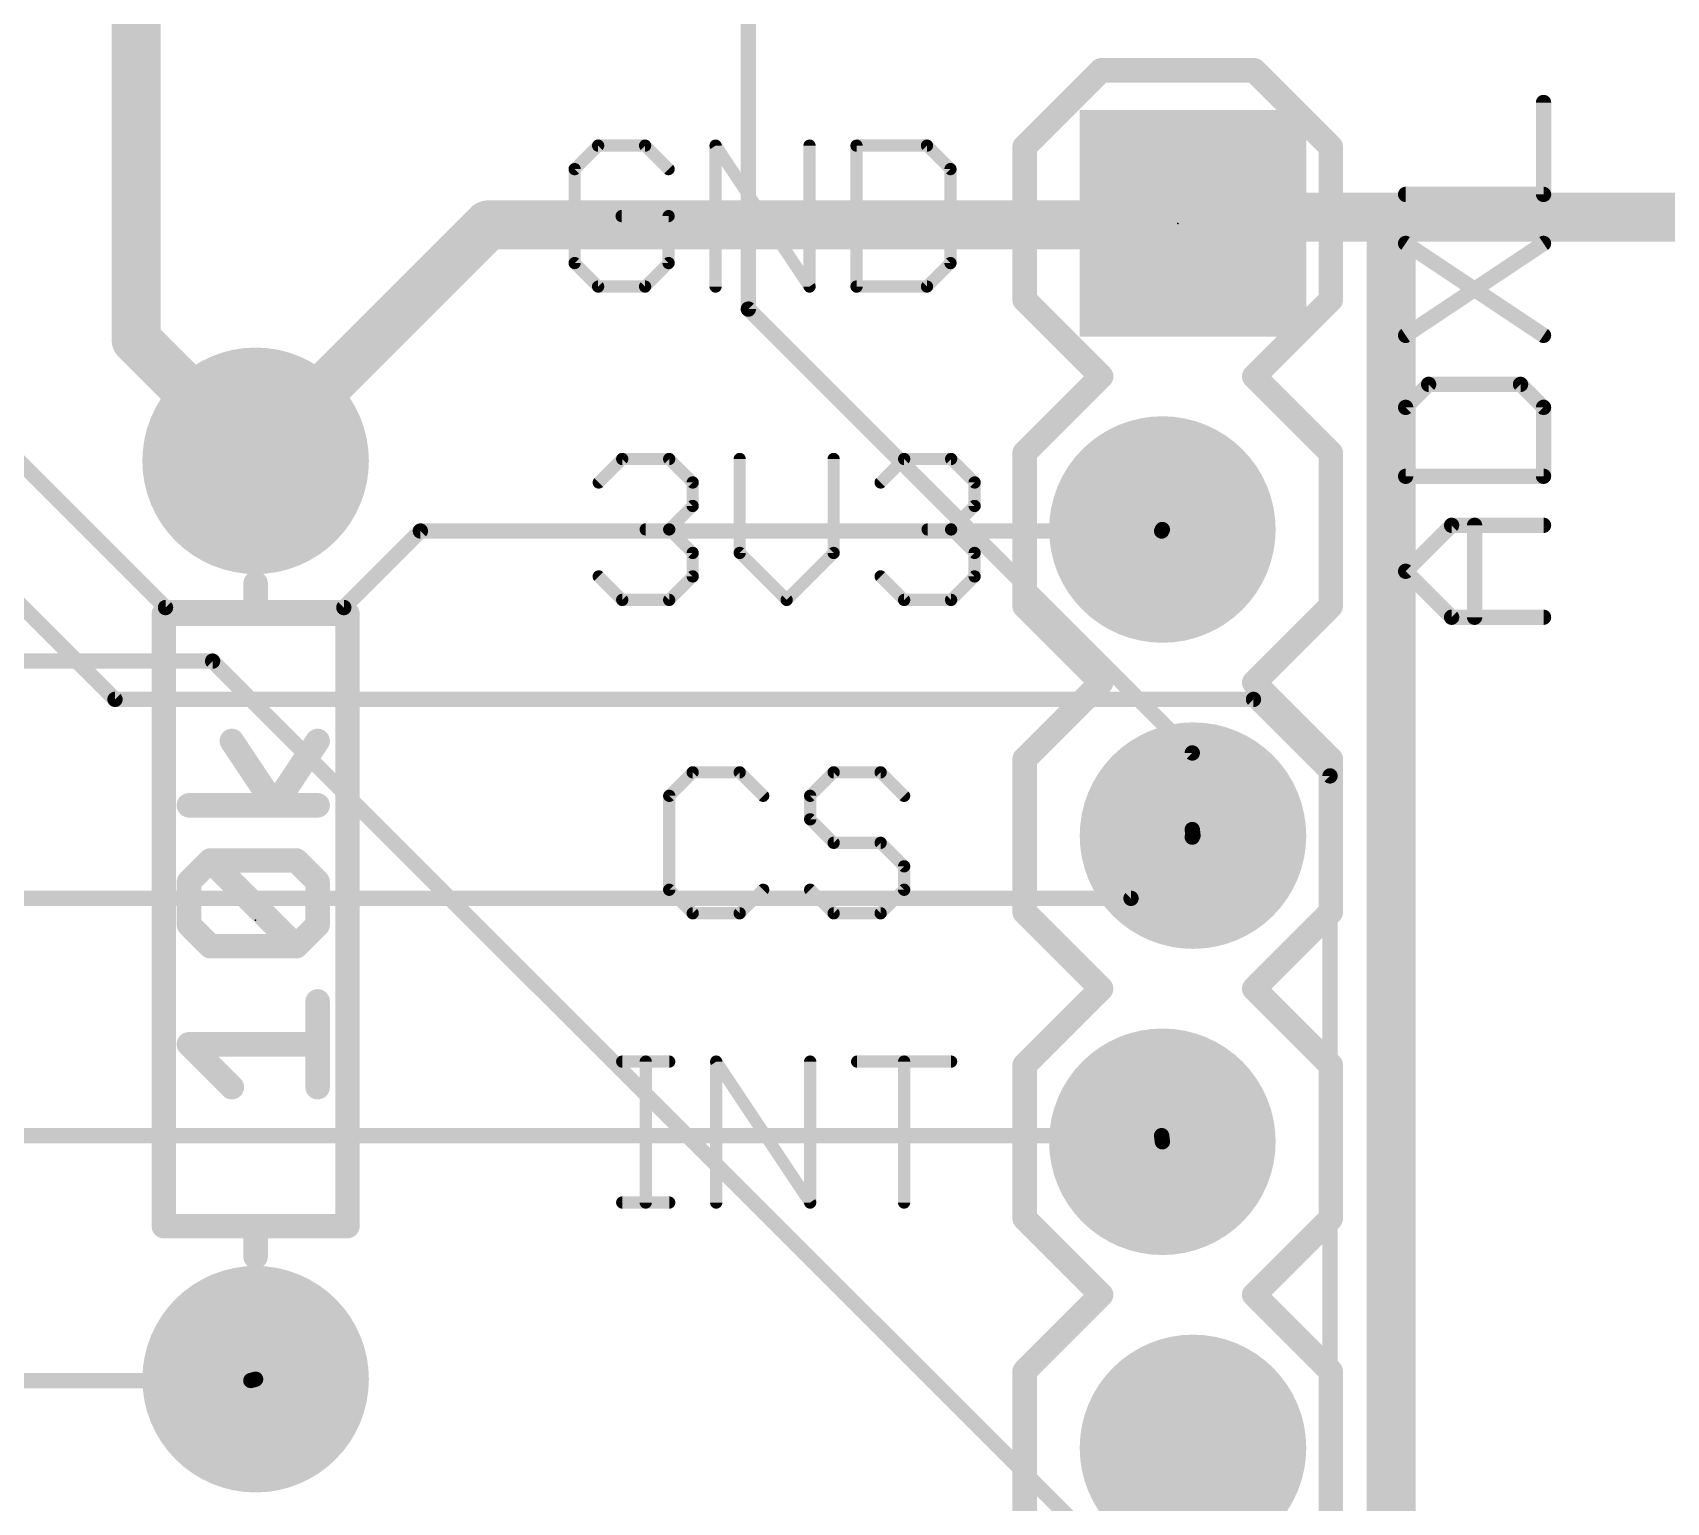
# Model space of a CAD drawing. Extents: x -2 to 100, y 0 to 40.
# Drawn here: x 56.8 to 70.35, y 18.93 to 31.12 of the extents above; entities that cross this region are included whole.
import ezdxf

# ---------------------------------------------------------------- set-up
doc = ezdxf.new("R2010")
doc.units = 0
for name, color, linetype in [('1', 14, 'CONTINUOUS'), ('16', 174, 'CONTINUOUS'), ('17', 94, 'CONTINUOUS'), ('21', 250, 'CONTINUOUS'), ('23', 178, 'CONTINUOUS'), ('25', 250, 'CONTINUOUS'), ('51', 250, 'CONTINUOUS')]:
    doc.layers.add(name, color=color, linetype=linetype)

# ---------------------------------------------------------------- blocks, each defined once
blk = doc.blocks.new('RECT')
blk.add_solid([(-0.5, -0.5), (0.5, -0.5), (-0.5, 0.5), (0.5, 0.5)])
blk = doc.blocks.new('SQUAREP')
blk.add_solid([(-0.5, -0.5), (0.5, -0.5), (-0.5, 0.5), (0.5, 0.5)])
blk = doc.blocks.new('ROUNDP')
at = {"const_width": 0.5}
blk.add_lwpolyline([(0, -0.25, 1), (0, 0.25, 1), (0, -0.25)], format="xyb", dxfattribs=at)

msp = doc.modelspace()

# ---------------------------------------------------------------- linework, layer by layer
at = {"layer": '1'}
for points, const_width in [([(58.674, 27.6225), (60.579, 29.5275)], 0.4064), ([(60.579, 29.5275), (66.421, 29.5275)], 0.4064), ([(66.421, 29.5275), (66.427, 29.54)], 0.4064), ([(66.6115, 29.591), (66.427, 29.54)], 0.4064), ([(66.6115, 29.591), (68.072, 29.591)], 0.4064), ([(68.072, 29.591), (76.238, 29.591)], 0.4064), ([(68.072, 11.6205), (68.072, 29.591)], 0.4064), ([(55.753, 28.502), (57.9025, 26.3525)], 0.127), ([(57.4835, 25.5905), (55.134, 27.94)], 0.127), ([(58.674, 27.6225), (58.65, 27.57)], 0.4064), ([(59.382, 26.3525), (60.017, 26.9875)], 0.127), ([(60.017, 26.9875), (66.167, 26.9875)], 0.127), ([(66.167, 26.9875), (66.173, 27)], 0.127), ([(57.9025, 26.3525), (59.382, 26.3525)], 0.127), ([(66.929, 25.5905), (57.4835, 25.5905)], 0.127), ([(67.564, 24.9555), (66.929, 25.5905)], 0.127), ([(67.564, 15.4305), (67.564, 24.9555)], 0.127), ([(66.421, 24.4475), (65.913, 23.9395)], 0.127), ([(66.421, 24.4475), (66.427, 24.46)], 0.127), ([(65.913, 23.9395), (53.0225, 23.9395)], 0.127), ([(55.753, 21.971), (66.167, 21.971)], 0.127), ([(66.167, 21.971), (66.173, 21.92)], 0.127), ([(58.6105, 19.939), (49.2125, 19.939)], 0.127), ([(58.6105, 19.939), (58.65, 19.95)], 0.127)]:
    msp.add_lwpolyline(points, dxfattribs=dict(at, const_width=const_width))
for points, const_width in [([(60.579, 29.6291, 1), (60.579, 29.4259)], 0.2032), ([(60.6508, 29.4557, 1), (60.5072, 29.5993)], 0.2032), ([(66.3999, 29.6379, 1), (66.4541, 29.4421)], 0.2032), ([(66.5186, 29.496, 1), (66.3354, 29.584)], 0.2032), ([(66.421, 29.4259, 1), (66.421, 29.6291)], 0.2032), ([(66.6115, 29.6926, 1), (66.6115, 29.4894)], 0.2032), ([(66.6386, 29.4931, 1), (66.5844, 29.6889)], 0.2032), ([(68.072, 29.6926, 1), (68.072, 29.4894)], 0.2032), ([(68.1736, 29.591, 1), (67.9704, 29.591)], 0.2032), ([(68.072, 29.4894, 1), (68.072, 29.6926)], 0.2032), ([(66.3294, 29.5715, 1), (66.5126, 29.4835)], 0.2032), ([(58.6022, 27.6943, 1), (58.7458, 27.5507)], 0.2032), ([(58.7664, 27.5803, 1), (58.5816, 27.6647)], 0.2032), ([(58.5576, 27.6122, 1), (58.7424, 27.5278)], 0.2032), ([(60.017, 27.0192, 1), (60.017, 26.9558)], 0.0635), ([(60.0395, 26.965, 1), (59.9945, 27.01)], 0.0635), ([(66.1384, 27.0012, 1), (66.1956, 26.9738)], 0.0635), ([(66.2016, 26.9863, 1), (66.1444, 27.0137)], 0.0635), ([(66.167, 26.9558, 1), (66.167, 27.0192)], 0.0635), ([(57.9025, 26.3843, 1), (57.9025, 26.3208)], 0.0635), ([(57.88, 26.33, 1), (57.925, 26.375)], 0.0635), ([(59.3595, 26.375, 1), (59.4045, 26.33)], 0.0635), ([(59.382, 26.3208, 1), (59.382, 26.3843)], 0.0635), ([(57.4835, 25.6223, 1), (57.4835, 25.5588)], 0.0635), ([(57.461, 25.568, 1), (57.506, 25.613)], 0.0635), ([(66.9515, 25.613, 1), (66.9065, 25.568)], 0.0635), ([(66.929, 25.5588, 1), (66.929, 25.6223)], 0.0635), ([(67.5958, 24.9555, 1), (67.5323, 24.9555)], 0.0635), ([(67.5415, 24.933, 1), (67.5865, 24.978)], 0.0635), ([(66.3924, 24.4612, 1), (66.4496, 24.4338)], 0.0635), ([(66.4556, 24.4463, 1), (66.3984, 24.4737)], 0.0635), ([(66.4435, 24.425, 1), (66.3985, 24.47)], 0.0635), ([(65.8905, 23.962, 1), (65.9355, 23.917)], 0.0635), ([(65.913, 23.9078, 1), (65.913, 23.9713)], 0.0635), ([(66.1985, 21.9747, 1), (66.1355, 21.9673)], 0.0635), ([(66.167, 21.9393, 1), (66.167, 22.0027)], 0.0635), ([(66.1415, 21.9163, 1), (66.2045, 21.9237)], 0.0635), ([(58.602, 19.9696, 1), (58.619, 19.9084)], 0.0635), ([(58.6105, 19.9073, 1), (58.6105, 19.9707)], 0.0635), ([(58.6585, 19.9194, 1), (58.6415, 19.9806)], 0.0635)]:
    msp.add_lwpolyline(points, format="xyb", dxfattribs=dict(at, const_width=const_width))
at = {"layer": '16'}
for points, const_width in [([(57.658, 28.575), (57.658, 35.3695)], 0.4064), ([(62.738, 35.3695), (62.738, 28.829)], 0.127), ([(62.738, 28.829), (66.421, 25.146)], 0.127), ([(58.6105, 27.6225), (57.658, 28.575)], 0.4064), ([(58.6105, 27.6225), (58.65, 27.57)], 0.4064), ([(58.293, 25.908), (47.352, 25.908)], 0.127), ([(66.2305, 17.9705), (58.293, 25.908)], 0.127), ([(66.421, 25.146), (66.421, 24.511)], 0.127), ([(66.421, 24.511), (66.427, 24.46)], 0.127)]:
    msp.add_lwpolyline(points, dxfattribs=dict(at, const_width=const_width))
for points, const_width in [([(62.7605, 28.8515, 1), (62.7155, 28.8065)], 0.0635), ([(57.7298, 28.6468, 1), (57.5862, 28.5032)], 0.2032), ([(62.7062, 28.829, 1), (62.7698, 28.829)], 0.0635), ([(57.5564, 28.575, 1), (57.7596, 28.575)], 0.2032), ([(58.6917, 27.6836, 1), (58.5293, 27.5614)], 0.2032), ([(58.5387, 27.5507, 1), (58.6823, 27.6943)], 0.2032), ([(58.5688, 27.5089, 1), (58.7312, 27.6311)], 0.2032), ([(58.3155, 25.9305, 1), (58.2705, 25.8855)], 0.0635), ([(58.293, 25.8763, 1), (58.293, 25.9398)], 0.0635), ([(66.4528, 25.146, 1), (66.3893, 25.146)], 0.0635), ([(66.3985, 25.1235, 1), (66.4435, 25.1685)], 0.0635), ([(66.4525, 24.5147, 1), (66.3895, 24.5073)], 0.0635), ([(66.3893, 24.511, 1), (66.4528, 24.511)], 0.0635), ([(66.3955, 24.4563, 1), (66.4585, 24.4637)], 0.0635)]:
    msp.add_lwpolyline(points, format="xyb", dxfattribs=dict(at, const_width=const_width))
at = {"layer": '21', "const_width": 0.2032}
for points in [[(65.665, 30.81), (65.03, 30.175)], [(66.935, 30.81), (65.665, 30.81)], [(67.57, 30.175), (66.935, 30.81)], [(65.03, 28.905), (65.03, 30.175)], [(67.57, 30.175), (67.57, 28.905)], [(65.665, 28.27), (65.03, 28.905)], [(67.57, 28.905), (66.935, 28.27)], [(65.03, 27.635), (65.665, 28.27)], [(66.935, 28.27), (67.57, 27.635)], [(65.03, 26.365), (65.03, 27.635)], [(67.57, 27.635), (67.57, 26.365)], [(58.65, 26.3), (58.65, 26.554)], [(65.665, 25.73), (65.03, 26.365)], [(67.57, 26.365), (66.935, 25.73)], [(57.888, 21.22), (57.888, 26.3)], [(57.888, 26.3), (58.65, 26.3)], [(58.65, 26.3), (59.412, 26.3)], [(59.412, 26.3), (59.412, 21.22)], [(65.03, 25.095), (65.665, 25.73)], [(66.935, 25.73), (67.57, 25.095)], [(58.8085, 24.7117), (58.4526, 25.2456)], [(59.1644, 25.2456), (58.8085, 24.7117)], [(65.03, 23.825), (65.03, 25.095)], [(67.57, 25.095), (67.57, 23.825)], [(59.1644, 24.7117), (58.0967, 24.7117)], [(58.0967, 24.0762), (58.2746, 24.2542)], [(58.2746, 24.2542), (58.9865, 24.2542)], [(58.9865, 23.5424), (58.2746, 24.2542)], [(58.9865, 24.2542), (59.1644, 24.0762)], [(58.0967, 23.7203), (58.0967, 24.0762)], [(59.1644, 24.0762), (59.1644, 23.7203)], [(65.665, 23.19), (65.03, 23.825)], [(67.57, 23.825), (66.935, 23.19)], [(58.2746, 23.5424), (58.0967, 23.7203)], [(59.1644, 23.7203), (58.9865, 23.5424)], [(58.9865, 23.5424), (58.2746, 23.5424)], [(59.1644, 22.373), (59.1644, 23.0848)], [(65.665, 23.19), (65.03, 22.555)], [(67.57, 22.555), (66.935, 23.19)], [(58.4526, 22.373), (58.0967, 22.7289)], [(58.0967, 22.7289), (59.1644, 22.7289)], [(65.03, 21.285), (65.03, 22.555)], [(67.57, 22.555), (67.57, 21.285)], [(58.65, 21.22), (57.888, 21.22)], [(59.412, 21.22), (58.65, 21.22)], [(58.65, 21.22), (58.65, 20.966)], [(65.665, 20.65), (65.03, 21.285)], [(67.57, 21.285), (66.935, 20.65)], [(65.03, 20.015), (65.665, 20.65)], [(66.935, 20.65), (67.57, 20.015)], [(65.03, 18.745), (65.03, 20.015)], [(67.57, 20.015), (67.57, 18.745)]]:
    msp.add_lwpolyline(points, dxfattribs=at)
at = {"layer": '21', "const_width": 0.1016}
for points in [[(65.665, 30.8608, 1), (65.665, 30.7592)], [(65.7009, 30.7741, 1), (65.6291, 30.8459)], [(66.9709, 30.8459, 1), (66.8991, 30.7741)], [(66.935, 30.7592, 1), (66.935, 30.8608)], [(65.0808, 30.175, 1), (64.9792, 30.175)], [(64.9941, 30.2109, 1), (65.0659, 30.1391)], [(67.6208, 30.175, 1), (67.5192, 30.175)], [(67.5341, 30.1391, 1), (67.6059, 30.2109)], [(65.0659, 28.9409, 1), (64.9941, 28.8691)], [(67.6059, 28.8691, 1), (67.5341, 28.9409)], [(64.9792, 28.905, 1), (65.0808, 28.905)], [(67.5192, 28.905, 1), (67.6208, 28.905)], [(65.7009, 28.2341, 1), (65.6291, 28.3059)], [(65.6291, 28.2341, 1), (65.7009, 28.3059)], [(66.9709, 28.3059, 1), (66.8991, 28.2341)], [(66.8991, 28.3059, 1), (66.9709, 28.2341)], [(65.0808, 27.635, 1), (64.9792, 27.635)], [(64.9941, 27.6709, 1), (65.0659, 27.5991)], [(67.6208, 27.635, 1), (67.5192, 27.635)], [(67.5341, 27.5991, 1), (67.6059, 27.6709)], [(58.7008, 26.554, 1), (58.5992, 26.554)], [(65.0659, 26.4009, 1), (64.9941, 26.3291)], [(67.6059, 26.3291, 1), (67.5341, 26.4009)], [(57.9388, 26.3, 1), (57.8372, 26.3)], [(57.888, 26.3508, 1), (57.888, 26.2492)], [(58.65, 26.3508, 1), (58.65, 26.2492)], [(58.5992, 26.3, 1), (58.7008, 26.3)], [(58.65, 26.2492, 1), (58.65, 26.3508)], [(59.4628, 26.3, 1), (59.3612, 26.3)], [(59.412, 26.2492, 1), (59.412, 26.3508)], [(64.9792, 26.365, 1), (65.0808, 26.365)], [(67.5192, 26.365, 1), (67.6208, 26.365)], [(65.7009, 25.6941, 1), (65.6291, 25.7659)], [(65.6291, 25.6941, 1), (65.7009, 25.7659)], [(66.9709, 25.7659, 1), (66.8991, 25.6941)], [(66.8991, 25.7659, 1), (66.9709, 25.6941)], [(58.4949, 25.2738, 1), (58.4103, 25.2174)], [(59.2067, 25.2174, 1), (59.1221, 25.2738)], [(65.0808, 25.095, 1), (64.9792, 25.095)], [(64.9941, 25.1309, 1), (65.0659, 25.0591)], [(67.6208, 25.095, 1), (67.5192, 25.095)], [(67.5341, 25.0591, 1), (67.6059, 25.1309)], [(58.0967, 24.7625, 1), (58.0967, 24.6609)], [(59.1644, 24.6609, 1), (59.1644, 24.7625)], [(58.7662, 24.7399, 1), (58.8508, 24.6836)], [(58.7662, 24.6836, 1), (58.8508, 24.7399)], [(58.2746, 24.305, 1), (58.2746, 24.2034)], [(58.3106, 24.2901, 1), (58.2387, 24.2182)], [(58.3106, 24.2182, 1), (58.2387, 24.2901)], [(59.0224, 24.2901, 1), (58.9505, 24.2182)], [(58.9865, 24.2034, 1), (58.9865, 24.305)], [(58.1475, 24.0762, 1), (58.0459, 24.0762)], [(58.0608, 24.1121, 1), (58.1326, 24.0403)], [(59.2152, 24.0762, 1), (59.1136, 24.0762)], [(59.1285, 24.0403, 1), (59.2003, 24.1121)], [(65.0659, 23.8609, 1), (64.9941, 23.7891)], [(64.9792, 23.825, 1), (65.0808, 23.825)], [(67.5192, 23.825, 1), (67.6208, 23.825)], [(67.6059, 23.7891, 1), (67.5341, 23.8609)], [(58.1326, 23.7562, 1), (58.0608, 23.6844)], [(58.0459, 23.7203, 1), (58.1475, 23.7203)], [(59.1136, 23.7203, 1), (59.2152, 23.7203)], [(59.2003, 23.6844, 1), (59.1285, 23.7562)], [(58.2746, 23.5932, 1), (58.2746, 23.4916)], [(58.2387, 23.5064, 1), (58.3106, 23.5783)], [(58.9505, 23.5783, 1), (59.0224, 23.5064)], [(58.9505, 23.5064, 1), (59.0224, 23.5783)], [(58.9865, 23.4916, 1), (58.9865, 23.5932)], [(59.2152, 23.0848, 1), (59.1136, 23.0848)], [(65.7009, 23.1541, 1), (65.6291, 23.2259)], [(65.6291, 23.1541, 1), (65.7009, 23.2259)], [(66.9709, 23.2259, 1), (66.8991, 23.1541)], [(66.8991, 23.2259, 1), (66.9709, 23.1541)], [(58.1326, 22.7648, 1), (58.0608, 22.6929)], [(58.0967, 22.7797, 1), (58.0967, 22.6781)], [(59.1644, 22.6781, 1), (59.1644, 22.7797)], [(65.0808, 22.555, 1), (64.9792, 22.555)], [(64.9941, 22.5909, 1), (65.0659, 22.5191)], [(67.6208, 22.555, 1), (67.5192, 22.555)], [(67.5341, 22.5191, 1), (67.6059, 22.5909)], [(58.4167, 22.337, 1), (58.4885, 22.4089)], [(59.1136, 22.373, 1), (59.2152, 22.373)], [(57.888, 21.2708, 1), (57.888, 21.1692)], [(58.65, 21.2708, 1), (58.65, 21.1692)], [(58.7008, 21.22, 1), (58.5992, 21.22)], [(58.65, 21.1692, 1), (58.65, 21.2708)], [(59.412, 21.1692, 1), (59.412, 21.2708)], [(65.0659, 21.3209, 1), (64.9941, 21.2491)], [(64.9792, 21.285, 1), (65.0808, 21.285)], [(67.5192, 21.285, 1), (67.6208, 21.285)], [(67.6059, 21.2491, 1), (67.5341, 21.3209)], [(57.8372, 21.22, 1), (57.9388, 21.22)], [(59.3612, 21.22, 1), (59.4628, 21.22)], [(58.5992, 20.966, 1), (58.7008, 20.966)], [(65.7009, 20.6141, 1), (65.6291, 20.6859)], [(66.9709, 20.6859, 1), (66.8991, 20.6141)], [(65.6291, 20.6141, 1), (65.7009, 20.6859)], [(66.8991, 20.6859, 1), (66.9709, 20.6141)], [(65.0808, 20.015, 1), (64.9792, 20.015)], [(64.9941, 20.0509, 1), (65.0659, 19.9791)], [(67.6208, 20.015, 1), (67.5192, 20.015)], [(67.5341, 19.9791, 1), (67.6059, 20.0509)]]:
    msp.add_lwpolyline(points, format="xyb", dxfattribs=at)
at = {"layer": '23'}
for p in [(66.3, 29.54), (58.65, 23.76)]:
    msp.add_point(p, dxfattribs=at)
at = {"layer": '25'}
for points, const_width in [([(69.3353, 29.7803), (69.3353, 30.5429)], 0.127), ([(61.4916, 30.1852), (61.2967, 29.9903)], 0.1016), ([(61.8814, 30.1852), (61.4916, 30.1852)], 0.1016), ([(62.0763, 29.9903), (61.8814, 30.1852)], 0.1016), ([(62.4661, 29.0158), (62.4661, 30.1852)], 0.1016), ([(62.4661, 30.1852), (63.2457, 29.0158)], 0.1016), ([(63.2457, 29.0158), (63.2457, 30.1852)], 0.1016), ([(63.6355, 30.1852), (63.6355, 29.0158)], 0.1016), ([(64.2202, 30.1852), (63.6355, 30.1852)], 0.1016), ([(64.4151, 29.9903), (64.2202, 30.1852)], 0.1016), ([(61.2967, 29.9903), (61.2967, 29.2107)], 0.1016), ([(64.4151, 29.2107), (64.4151, 29.9903)], 0.1016), ([(68.1913, 29.7803), (69.3353, 29.7803)], 0.127), ([(62.0763, 29.6005), (61.6865, 29.6005)], 0.1016), ([(62.0763, 29.2107), (62.0763, 29.6005)], 0.1016), ([(68.1913, 28.6109), (69.3353, 29.3735)], 0.127), ([(68.1913, 29.3735), (69.3353, 28.6109)], 0.127), ([(61.2967, 29.2107), (61.4916, 29.0158)], 0.1016), ([(61.8814, 29.0158), (62.0763, 29.2107)], 0.1016), ([(64.2202, 29.0158), (64.4151, 29.2107)], 0.1016), ([(61.4916, 29.0158), (61.8814, 29.0158)], 0.1016), ([(63.6355, 29.0158), (64.2202, 29.0158)], 0.1016), ([(68.382, 28.2042), (68.1913, 28.0135)], 0.127), ([(69.1446, 28.2042), (68.382, 28.2042)], 0.127), ([(69.3353, 28.0135), (69.1446, 28.2042)], 0.127), ([(68.1913, 28.0135), (68.1913, 27.4415)], 0.127), ([(69.3353, 27.4415), (69.3353, 28.0135)], 0.127), ([(61.4967, 27.3903), (61.6916, 27.5852)], 0.1016), ([(61.6916, 27.5852), (62.0814, 27.5852)], 0.1016), ([(62.0814, 27.5852), (62.2763, 27.3903)], 0.1016), ([(62.6661, 27.5852), (62.6661, 26.8056)], 0.1016), ([(63.4457, 26.8056), (63.4457, 27.5852)], 0.1016), ([(63.8355, 27.3903), (64.0304, 27.5852)], 0.1016), ([(64.0304, 27.5852), (64.4202, 27.5852)], 0.1016), ([(64.4202, 27.5852), (64.6151, 27.3903)], 0.1016), ([(62.2763, 27.3903), (62.2763, 27.1954)], 0.1016), ([(64.6151, 27.3903), (64.6151, 27.1954)], 0.1016), ([(68.1913, 27.4415), (69.3353, 27.4415)], 0.127), ([(62.2763, 27.1954), (62.0814, 27.0005)], 0.1016), ([(64.6151, 27.1954), (64.4202, 27.0005)], 0.1016), ([(62.0814, 27.0005), (61.8865, 27.0005)], 0.1016), ([(62.0814, 27.0005), (62.2763, 26.8056)], 0.1016), ([(64.4202, 27.0005), (64.2253, 27.0005)], 0.1016), ([(64.4202, 27.0005), (64.6151, 26.8056)], 0.1016), ([(68.1913, 26.6534), (68.5727, 27.0348)], 0.127), ([(68.5727, 27.0348), (69.3353, 27.0348)], 0.127), ([(68.7633, 26.2721), (68.7633, 27.0348)], 0.127), ([(62.2763, 26.8056), (62.2763, 26.6107)], 0.1016), ([(62.6661, 26.8056), (63.0559, 26.4158)], 0.1016), ([(63.0559, 26.4158), (63.4457, 26.8056)], 0.1016), ([(64.6151, 26.8056), (64.6151, 26.6107)], 0.1016), ([(68.5727, 26.2721), (68.1913, 26.6534)], 0.127), ([(61.6916, 26.4158), (61.4967, 26.6107)], 0.1016), ([(62.2763, 26.6107), (62.0814, 26.4158)], 0.1016), ([(64.0304, 26.4158), (63.8355, 26.6107)], 0.1016), ([(64.6151, 26.6107), (64.4202, 26.4158)], 0.1016), ([(62.0814, 26.4158), (61.6916, 26.4158)], 0.1016), ([(64.4202, 26.4158), (64.0304, 26.4158)], 0.1016), ([(69.3353, 26.2721), (68.5727, 26.2721)], 0.127), ([(62.2763, 24.9852), (62.0814, 24.7903)], 0.1016), ([(62.6661, 24.9852), (62.2763, 24.9852)], 0.1016), ([(62.861, 24.7903), (62.6661, 24.9852)], 0.1016), ([(63.4457, 24.9852), (63.2508, 24.7903)], 0.1016), ([(63.8355, 24.9852), (63.4457, 24.9852)], 0.1016), ([(64.0304, 24.7903), (63.8355, 24.9852)], 0.1016), ([(62.0814, 24.7903), (62.0814, 24.0107)], 0.1016), ([(63.2508, 24.7903), (63.2508, 24.5954)], 0.1016), ([(63.2508, 24.5954), (63.4457, 24.4005)], 0.1016), ([(63.4457, 24.4005), (63.8355, 24.4005)], 0.1016), ([(63.8355, 24.4005), (64.0304, 24.2056)], 0.1016), ([(64.0304, 24.2056), (64.0304, 24.0107)], 0.1016), ([(62.0814, 24.0107), (62.2763, 23.8158)], 0.1016), ([(62.6661, 23.8158), (62.861, 24.0107)], 0.1016), ([(63.4457, 23.8158), (63.2508, 24.0107)], 0.1016), ([(64.0304, 24.0107), (63.8355, 23.8158)], 0.1016), ([(62.2763, 23.8158), (62.6661, 23.8158)], 0.1016), ([(63.8355, 23.8158), (63.4457, 23.8158)], 0.1016), ([(61.6916, 22.5852), (62.0814, 22.5852)], 0.1016), ([(61.8865, 21.4158), (61.8865, 22.5852)], 0.1016), ([(62.4712, 21.4158), (62.4712, 22.5852)], 0.1016), ([(62.4712, 22.5852), (63.2508, 21.4158)], 0.1016), ([(63.2508, 21.4158), (63.2508, 22.5852)], 0.1016), ([(63.6406, 22.5852), (64.4202, 22.5852)], 0.1016), ([(64.0304, 21.4158), (64.0304, 22.5852)], 0.1016), ([(61.6916, 21.4158), (62.0814, 21.4158)], 0.1016)]:
    msp.add_lwpolyline(points, dxfattribs=dict(at, const_width=const_width))
for points, const_width in [([(69.3671, 30.5429, 1), (69.3036, 30.5429)], 0.0635), ([(61.4916, 30.2106, 1), (61.4916, 30.1598)], 0.0508), ([(61.5096, 30.1672, 1), (61.4736, 30.2032)], 0.0508), ([(61.8994, 30.2032, 1), (61.8634, 30.1672)], 0.0508), ([(61.8814, 30.1598, 1), (61.8814, 30.2106)], 0.0508), ([(62.4915, 30.1852, 1), (62.4407, 30.1852)], 0.0508), ([(62.4872, 30.1993, 1), (62.445, 30.1711)], 0.0508), ([(63.2711, 30.1852, 1), (63.2203, 30.1852)], 0.0508), ([(63.6609, 30.1852, 1), (63.6101, 30.1852)], 0.0508), ([(63.6355, 30.2106, 1), (63.6355, 30.1598)], 0.0508), ([(64.2382, 30.2032, 1), (64.2022, 30.1672)], 0.0508), ([(64.2202, 30.1598, 1), (64.2202, 30.2106)], 0.0508), ([(61.2787, 30.0083, 1), (61.3147, 29.9723)], 0.0508), ([(61.3221, 29.9903, 1), (61.2713, 29.9903)], 0.0508), ([(62.0583, 29.9723, 1), (62.0943, 30.0083)], 0.0508), ([(64.4405, 29.9903, 1), (64.3897, 29.9903)], 0.0508), ([(64.3971, 29.9723, 1), (64.4331, 30.0083)], 0.0508), ([(68.1913, 29.812, 1), (68.1913, 29.7485)], 0.0635), ([(69.3353, 29.7485, 1), (69.3353, 29.812)], 0.0635), ([(69.3036, 29.7803, 1), (69.3671, 29.7803)], 0.0635), ([(61.6865, 29.6259, 1), (61.6865, 29.5751)], 0.0508), ([(62.1017, 29.6005, 1), (62.0509, 29.6005)], 0.0508), ([(62.0763, 29.5751, 1), (62.0763, 29.6259)], 0.0508), ([(68.2089, 29.4, 1), (68.1737, 29.3471)], 0.0635), ([(69.3529, 29.3471, 1), (69.3177, 29.4)], 0.0635), ([(61.3147, 29.2287, 1), (61.2787, 29.1927)], 0.0508), ([(61.2713, 29.2107, 1), (61.3221, 29.2107)], 0.0508), ([(62.0509, 29.2107, 1), (62.1017, 29.2107)], 0.0508), ([(62.0943, 29.1927, 1), (62.0583, 29.2287)], 0.0508), ([(64.3897, 29.2107, 1), (64.4405, 29.2107)], 0.0508), ([(64.4331, 29.1927, 1), (64.3971, 29.2287)], 0.0508), ([(61.4916, 29.0412, 1), (61.4916, 28.9904)], 0.0508), ([(61.4736, 28.9978, 1), (61.5096, 29.0338)], 0.0508), ([(61.8634, 29.0338, 1), (61.8994, 28.9978)], 0.0508), ([(61.8814, 28.9904, 1), (61.8814, 29.0412)], 0.0508), ([(62.4407, 29.0158, 1), (62.4915, 29.0158)], 0.0508), ([(63.2203, 29.0158, 1), (63.2711, 29.0158)], 0.0508), ([(63.2246, 29.0017, 1), (63.2668, 29.0299)], 0.0508), ([(63.6355, 29.0412, 1), (63.6355, 28.9904)], 0.0508), ([(63.6101, 29.0158, 1), (63.6609, 29.0158)], 0.0508), ([(64.2022, 29.0338, 1), (64.2382, 28.9978)], 0.0508), ([(64.2202, 28.9904, 1), (64.2202, 29.0412)], 0.0508), ([(68.1737, 28.6373, 1), (68.2089, 28.5845)], 0.0635), ([(69.3177, 28.5845, 1), (69.3529, 28.6373)], 0.0635), ([(68.382, 28.2359, 1), (68.382, 28.1724)], 0.0635), ([(68.4044, 28.1817, 1), (68.3595, 28.2266)], 0.0635), ([(69.1671, 28.2266, 1), (69.1222, 28.1817)], 0.0635), ([(69.1446, 28.1724, 1), (69.1446, 28.2359)], 0.0635), ([(68.2231, 28.0135, 1), (68.1596, 28.0135)], 0.0635), ([(68.1689, 28.0359, 1), (68.2138, 27.991)], 0.0635), ([(69.3671, 28.0135, 1), (69.3036, 28.0135)], 0.0635), ([(69.3128, 27.991, 1), (69.3578, 28.0359)], 0.0635), ([(61.6916, 27.6106, 1), (61.6916, 27.5598)], 0.0508), ([(61.7096, 27.5672, 1), (61.6736, 27.6032)], 0.0508), ([(62.0994, 27.6032, 1), (62.0634, 27.5672)], 0.0508), ([(62.0814, 27.5598, 1), (62.0814, 27.6106)], 0.0508), ([(62.6915, 27.5852, 1), (62.6407, 27.5852)], 0.0508), ([(63.4711, 27.5852, 1), (63.4203, 27.5852)], 0.0508), ([(64.0304, 27.6106, 1), (64.0304, 27.5598)], 0.0508), ([(64.0484, 27.5672, 1), (64.0124, 27.6032)], 0.0508), ([(64.4382, 27.6032, 1), (64.4022, 27.5672)], 0.0508), ([(64.4202, 27.5598, 1), (64.4202, 27.6106)], 0.0508), ([(61.4787, 27.4083, 1), (61.5147, 27.3723)], 0.0508), ([(62.3017, 27.3903, 1), (62.2509, 27.3903)], 0.0508), ([(62.2583, 27.3723, 1), (62.2943, 27.4083)], 0.0508), ([(63.8175, 27.4083, 1), (63.8535, 27.3723)], 0.0508), ([(64.6405, 27.3903, 1), (64.5897, 27.3903)], 0.0508), ([(64.5971, 27.3723, 1), (64.6331, 27.4083)], 0.0508), ([(68.1913, 27.4733, 1), (68.1913, 27.4098)], 0.0635), ([(68.1596, 27.4415, 1), (68.2231, 27.4415)], 0.0635), ([(69.3036, 27.4415, 1), (69.3671, 27.4415)], 0.0635), ([(69.3353, 27.4098, 1), (69.3353, 27.4733)], 0.0635), ([(62.2943, 27.1774, 1), (62.2583, 27.2134)], 0.0508), ([(64.6331, 27.1774, 1), (64.5971, 27.2134)], 0.0508), ([(62.2509, 27.1954, 1), (62.3017, 27.1954)], 0.0508), ([(64.5897, 27.1954, 1), (64.6405, 27.1954)], 0.0508), ([(61.8865, 27.0259, 1), (61.8865, 26.9751)], 0.0508), ([(62.0994, 27.0185, 1), (62.0634, 26.9825)], 0.0508), ([(62.0634, 27.0185, 1), (62.0994, 26.9825)], 0.0508), ([(62.0814, 26.9751, 1), (62.0814, 27.0259)], 0.0508), ([(64.2253, 27.0259, 1), (64.2253, 26.9751)], 0.0508), ([(64.4382, 27.0185, 1), (64.4022, 26.9825)], 0.0508), ([(64.4022, 27.0185, 1), (64.4382, 26.9825)], 0.0508), ([(64.4202, 26.9751, 1), (64.4202, 27.0259)], 0.0508), ([(68.5727, 27.0665, 1), (68.5727, 27.003)], 0.0635), ([(68.5951, 27.0123, 1), (68.5502, 27.0572)], 0.0635), ([(68.7951, 27.0348, 1), (68.7316, 27.0348)], 0.0635), ([(69.3353, 27.003, 1), (69.3353, 27.0665)], 0.0635), ([(62.3017, 26.8056, 1), (62.2509, 26.8056)], 0.0508), ([(62.2583, 26.7876, 1), (62.2943, 26.8236)], 0.0508), ([(62.6841, 26.8236, 1), (62.6481, 26.7876)], 0.0508), ([(63.4637, 26.7876, 1), (63.4277, 26.8236)], 0.0508), ([(64.6405, 26.8056, 1), (64.5897, 26.8056)], 0.0508), ([(64.5971, 26.7876, 1), (64.6331, 26.8236)], 0.0508), ([(62.6407, 26.8056, 1), (62.6915, 26.8056)], 0.0508), ([(63.4203, 26.8056, 1), (63.4711, 26.8056)], 0.0508), ([(68.2138, 26.6759, 1), (68.1689, 26.631)], 0.0635), ([(68.1689, 26.6759, 1), (68.2138, 26.631)], 0.0635), ([(61.5147, 26.6287, 1), (61.4787, 26.5927)], 0.0508), ([(62.2509, 26.6107, 1), (62.3017, 26.6107)], 0.0508), ([(62.2943, 26.5927, 1), (62.2583, 26.6287)], 0.0508), ([(63.8535, 26.6287, 1), (63.8175, 26.5927)], 0.0508), ([(64.5897, 26.6107, 1), (64.6405, 26.6107)], 0.0508), ([(64.6331, 26.5927, 1), (64.5971, 26.6287)], 0.0508), ([(61.6916, 26.4412, 1), (61.6916, 26.3904)], 0.0508), ([(61.6736, 26.3978, 1), (61.7096, 26.4338)], 0.0508), ([(62.0634, 26.4338, 1), (62.0994, 26.3978)], 0.0508), ([(62.0814, 26.3904, 1), (62.0814, 26.4412)], 0.0508), ([(63.0379, 26.4338, 1), (63.0739, 26.3978)], 0.0508), ([(63.0379, 26.3978, 1), (63.0739, 26.4338)], 0.0508), ([(64.0304, 26.4412, 1), (64.0304, 26.3904)], 0.0508), ([(64.0124, 26.3978, 1), (64.0484, 26.4338)], 0.0508), ([(64.4022, 26.4338, 1), (64.4382, 26.3978)], 0.0508), ([(64.4202, 26.3904, 1), (64.4202, 26.4412)], 0.0508), ([(68.5727, 26.3039, 1), (68.5727, 26.2404)], 0.0635), ([(68.5502, 26.2497, 1), (68.5951, 26.2946)], 0.0635), ([(68.7316, 26.2721, 1), (68.7951, 26.2721)], 0.0635), ([(69.3353, 26.2404, 1), (69.3353, 26.3039)], 0.0635), ([(62.2763, 25.0106, 1), (62.2763, 24.9598)], 0.0508), ([(62.2943, 24.9672, 1), (62.2583, 25.0032)], 0.0508), ([(62.6841, 25.0032, 1), (62.6481, 24.9672)], 0.0508), ([(62.6661, 24.9598, 1), (62.6661, 25.0106)], 0.0508), ([(63.4457, 25.0106, 1), (63.4457, 24.9598)], 0.0508), ([(63.4637, 24.9672, 1), (63.4277, 25.0032)], 0.0508), ([(63.8535, 25.0032, 1), (63.8175, 24.9672)], 0.0508), ([(63.8355, 24.9598, 1), (63.8355, 25.0106)], 0.0508), ([(62.0634, 24.8083, 1), (62.0994, 24.7723)], 0.0508), ([(62.1068, 24.7903, 1), (62.056, 24.7903)], 0.0508), ([(62.843, 24.7723, 1), (62.879, 24.8083)], 0.0508), ([(63.2328, 24.8083, 1), (63.2688, 24.7723)], 0.0508), ([(63.2762, 24.7903, 1), (63.2254, 24.7903)], 0.0508), ([(64.0124, 24.7723, 1), (64.0484, 24.8083)], 0.0508), ([(63.2688, 24.6134, 1), (63.2328, 24.5774)], 0.0508), ([(63.2254, 24.5954, 1), (63.2762, 24.5954)], 0.0508), ([(63.4457, 24.4259, 1), (63.4457, 24.3751)], 0.0508), ([(63.4277, 24.3825, 1), (63.4637, 24.4185)], 0.0508), ([(63.8535, 24.4185, 1), (63.8175, 24.3825)], 0.0508), ([(63.8355, 24.3751, 1), (63.8355, 24.4259)], 0.0508), ([(64.0558, 24.2056, 1), (64.005, 24.2056)], 0.0508), ([(64.0124, 24.1876, 1), (64.0484, 24.2236)], 0.0508), ([(62.0994, 24.0287, 1), (62.0634, 23.9927)], 0.0508), ([(62.056, 24.0107, 1), (62.1068, 24.0107)], 0.0508), ([(62.879, 23.9927, 1), (62.843, 24.0287)], 0.0508), ([(63.2688, 24.0287, 1), (63.2328, 23.9927)], 0.0508), ([(64.005, 24.0107, 1), (64.0558, 24.0107)], 0.0508), ([(64.0484, 23.9927, 1), (64.0124, 24.0287)], 0.0508), ([(62.2763, 23.8412, 1), (62.2763, 23.7904)], 0.0508), ([(62.2583, 23.7978, 1), (62.2943, 23.8338)], 0.0508), ([(62.6481, 23.8338, 1), (62.6841, 23.7978)], 0.0508), ([(62.6661, 23.7904, 1), (62.6661, 23.8412)], 0.0508), ([(63.4457, 23.8412, 1), (63.4457, 23.7904)], 0.0508), ([(63.4277, 23.7978, 1), (63.4637, 23.8338)], 0.0508), ([(63.8175, 23.8338, 1), (63.8535, 23.7978)], 0.0508), ([(63.8355, 23.7904, 1), (63.8355, 23.8412)], 0.0508), ([(61.6916, 22.6106, 1), (61.6916, 22.5598)], 0.0508), ([(61.9119, 22.5852, 1), (61.8611, 22.5852)], 0.0508), ([(62.0814, 22.5598, 1), (62.0814, 22.6106)], 0.0508), ([(62.4966, 22.5852, 1), (62.4458, 22.5852)], 0.0508), ([(62.4923, 22.5993, 1), (62.4501, 22.5711)], 0.0508), ([(63.2762, 22.5852, 1), (63.2254, 22.5852)], 0.0508), ([(63.6406, 22.6106, 1), (63.6406, 22.5598)], 0.0508), ([(64.0558, 22.5852, 1), (64.005, 22.5852)], 0.0508), ([(64.4202, 22.5598, 1), (64.4202, 22.6106)], 0.0508), ([(61.6916, 21.4412, 1), (61.6916, 21.3904)], 0.0508), ([(61.8611, 21.4158, 1), (61.9119, 21.4158)], 0.0508), ([(62.0814, 21.3904, 1), (62.0814, 21.4412)], 0.0508), ([(62.4458, 21.4158, 1), (62.4966, 21.4158)], 0.0508), ([(63.2254, 21.4158, 1), (63.2762, 21.4158)], 0.0508), ([(63.2297, 21.4017, 1), (63.2719, 21.4299)], 0.0508), ([(64.005, 21.4158, 1), (64.0558, 21.4158)], 0.0508)]:
    msp.add_lwpolyline(points, format="xyb", dxfattribs=dict(at, const_width=const_width))

# ---------------------------------------------------------------- block references
at = {"layer": '17', "xscale": 1.8796, "yscale": 1.8796}
for name, p in [('SQUAREP', (66.427, 29.54)), ('SQUAREP', (66.427, 29.54)), ('ROUNDP', (66.173, 27)), ('ROUNDP', (66.173, 27)), ('ROUNDP', (66.427, 24.46)), ('ROUNDP', (66.427, 24.46)), ('ROUNDP', (66.173, 21.92)), ('ROUNDP', (66.173, 21.92)), ('ROUNDP', (66.427, 19.38)), ('ROUNDP', (66.427, 19.38))]:
    msp.add_blockref(name, p, dxfattribs=at)
at = {"layer": '17', "xscale": 1.8796, "yscale": 1.8796, "rotation": 90}
for p in [(58.65, 27.57), (58.65, 27.57), (58.65, 19.95), (58.65, 19.95)]:
    msp.add_blockref('ROUNDP', p, dxfattribs=at)
at = {"layer": '51', "xscale": 0.508, "yscale": 0.508, "rotation": 270}
for p in [(66.3, 29.54), (66.3, 27), (66.3, 24.46), (66.3, 21.92), (66.3, 19.38)]:
    msp.add_blockref('RECT', p, dxfattribs=at)

doc.saveas('drawing.dxf')
